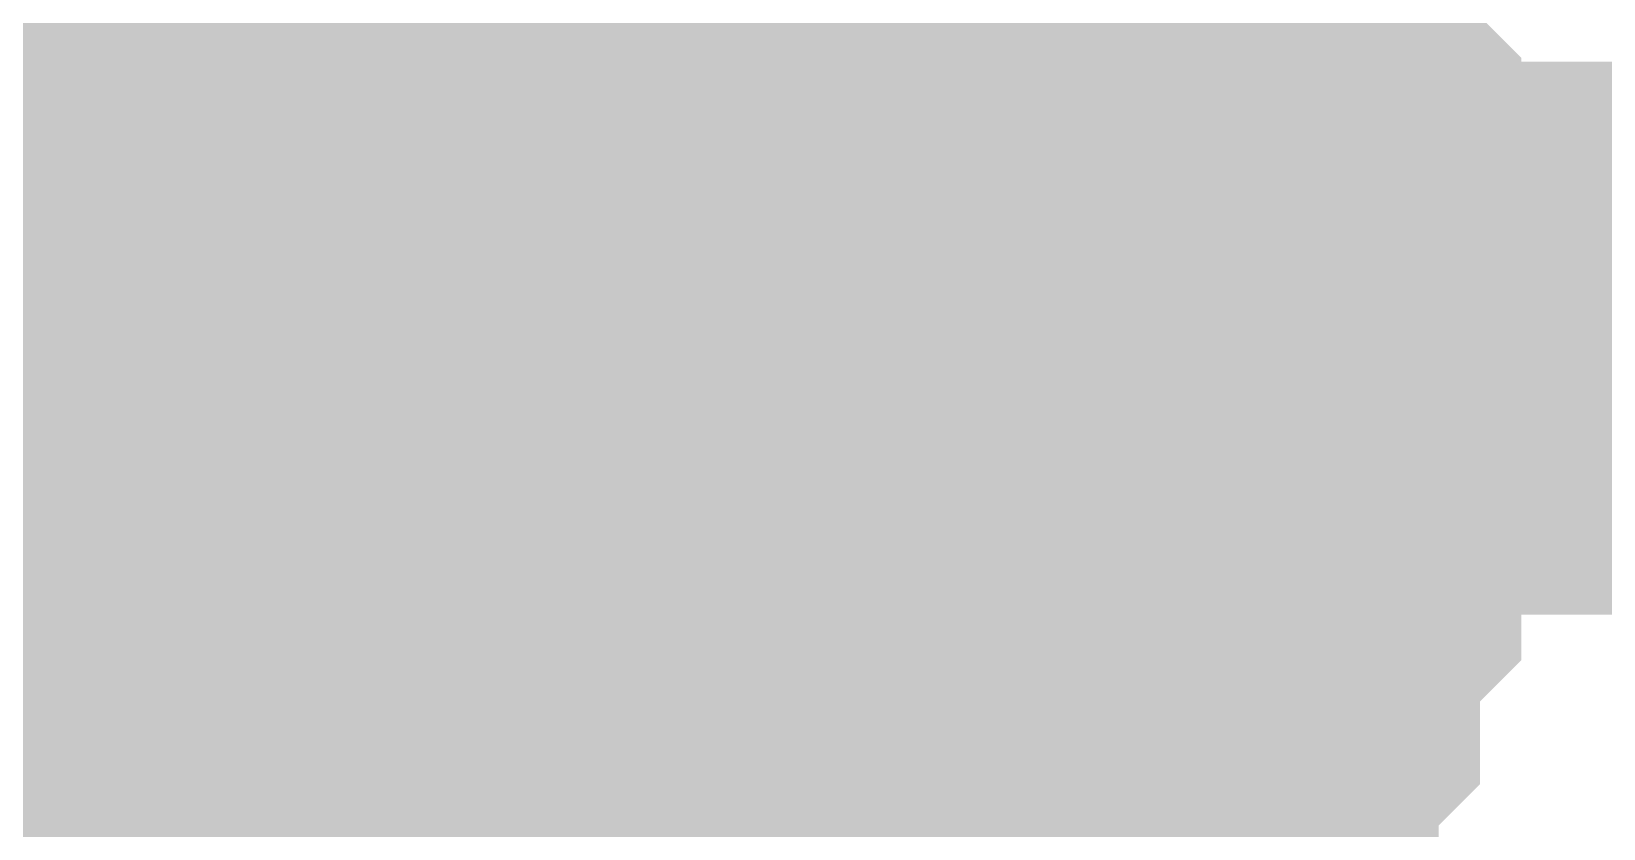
# Model space of a CAD drawing. Header units: inches. Extents: x 0 to 22.3, y 0 to 15.7.
# Drawn here: x 17.99429 to 18.02783, y 10.18924 to 10.20624 of the extents above; entities that cross this region are included whole.
import ezdxf

# ---------------------------------------------------------------- set-up
doc = ezdxf.new("R2010")
doc.units = ezdxf.units.IN
doc.header["$MEASUREMENT"] = 0
doc.layers.add('Sheet', color=255, linetype='Continuous')

msp = doc.modelspace()

# ---------------------------------------------------------------- linework, layer by layer
at = {"layer": 'Sheet'}
for points in [[(18.000725, 10.199696, 0.0118, 0.0118, 0), (18.000725, 10.299589, 0.0118, 0.0118, 0)], [(18.014871, 10.212956, 0.0118, 0.0118, 0), (18.015755, 10.212072, 0.0118, 0.0118, 0), (18.016639, 10.211188, 0.0118, 0.0118, 0), (18.016639, 10.210304, 0.0118, 0.0118, 0), (18.017523, 10.20942, 0.0118, 0.0118, 0), (18.017523, 10.208536, 0.0118, 0.0118, 0), (18.018407, 10.207652, 0.0118, 0.0118, 0), (18.018407, 10.206768, 0.0118, 0.0118, 0), (18.019291, 10.206768, 0.0118, 0.0118, 0), (18.019291, 10.205, 0.0118, 0.0118, 0), (18.019291, 10.204116, 0.0118, 0.0118, 0), (18.020175, 10.203232, 0.0118, 0.0118, 0), (18.020175, 10.202348, 0.0118, 0.0118, 0), (18.020175, 10.201464, 0.0118, 0.0118, 0), (18.020175, 10.20058, 0.0118, 0.0118, 0), (18.020175, 10.199696, 0.0118, 0.0118, 0)], [(18.014871, 10.212956, 0.0118, 0.0118, 0), (18.015755, 10.212072, 0.0118, 0.0118, 0), (18.016639, 10.211188, 0.0118, 0.0118, 0), (18.016639, 10.210304, 0.0118, 0.0118, 0), (18.017523, 10.20942, 0.0118, 0.0118, 0), (18.017523, 10.208536, 0.0118, 0.0118, 0), (18.018407, 10.207652, 0.0118, 0.0118, 0), (18.018407, 10.206768, 0.0118, 0.0118, 0), (18.019291, 10.206768, 0.0118, 0.0118, 0), (18.019291, 10.205, 0.0118, 0.0118, 0), (18.019291, 10.204116, 0.0118, 0.0118, 0), (18.020175, 10.203232, 0.0118, 0.0118, 0), (18.020175, 10.202348, 0.0118, 0.0118, 0), (18.020175, 10.201464, 0.0118, 0.0118, 0), (18.020175, 10.20058, 0.0118, 0.0118, 0), (18.020175, 10.199696, 0.0118, 0.0118, 0)], [(18.014871, 10.212956, 0.0118, 0.0118, 0), (18.015755, 10.212072, 0.0118, 0.0118, 0), (18.016639, 10.211188, 0.0118, 0.0118, 0), (18.016639, 10.210304, 0.0118, 0.0118, 0), (18.017523, 10.20942, 0.0118, 0.0118, 0), (18.017523, 10.208536, 0.0118, 0.0118, 0), (18.018407, 10.207652, 0.0118, 0.0118, 0), (18.018407, 10.206768, 0.0118, 0.0118, 0), (18.019291, 10.206768, 0.0118, 0.0118, 0), (18.019291, 10.205, 0.0118, 0.0118, 0), (18.019291, 10.204116, 0.0118, 0.0118, 0), (18.020175, 10.203232, 0.0118, 0.0118, 0), (18.020175, 10.202348, 0.0118, 0.0118, 0), (18.020175, 10.201464, 0.0118, 0.0118, 0), (18.020175, 10.20058, 0.0118, 0.0118, 0), (18.020175, 10.199696, 0.0118, 0.0118, 0)], [(18.014871, 10.212956, 0.0118, 0.0118, 0), (18.015755, 10.212072, 0.0118, 0.0118, 0), (18.016639, 10.211188, 0.0118, 0.0118, 0), (18.016639, 10.210304, 0.0118, 0.0118, 0), (18.017523, 10.20942, 0.0118, 0.0118, 0), (18.017523, 10.208536, 0.0118, 0.0118, 0), (18.018407, 10.207652, 0.0118, 0.0118, 0), (18.018407, 10.206768, 0.0118, 0.0118, 0), (18.019291, 10.206768, 0.0118, 0.0118, 0), (18.019291, 10.205, 0.0118, 0.0118, 0), (18.019291, 10.204116, 0.0118, 0.0118, 0), (18.020175, 10.203232, 0.0118, 0.0118, 0), (18.020175, 10.202348, 0.0118, 0.0118, 0), (18.020175, 10.201464, 0.0118, 0.0118, 0), (18.020175, 10.20058, 0.0118, 0.0118, 0), (18.020175, 10.199696, 0.0118, 0.0118, 0)], [(18.014871, 10.212956, 0.0118, 0.0118, 0), (18.015755, 10.212072, 0.0118, 0.0118, 0), (18.016639, 10.211188, 0.0118, 0.0118, 0), (18.016639, 10.210304, 0.0118, 0.0118, 0), (18.017523, 10.20942, 0.0118, 0.0118, 0), (18.017523, 10.208536, 0.0118, 0.0118, 0), (18.018407, 10.207652, 0.0118, 0.0118, 0), (18.018407, 10.206768, 0.0118, 0.0118, 0), (18.019291, 10.206768, 0.0118, 0.0118, 0), (18.019291, 10.205, 0.0118, 0.0118, 0), (18.019291, 10.204116, 0.0118, 0.0118, 0), (18.020175, 10.203232, 0.0118, 0.0118, 0), (18.020175, 10.202348, 0.0118, 0.0118, 0), (18.020175, 10.201464, 0.0118, 0.0118, 0), (18.020175, 10.20058, 0.0118, 0.0118, 0), (18.020175, 10.199696, 0.0118, 0.0118, 0)], [(18.014871, 10.212956, 0.0118, 0.0118, 0), (18.015755, 10.212072, 0.0118, 0.0118, 0), (18.016639, 10.211188, 0.0118, 0.0118, 0), (18.016639, 10.210304, 0.0118, 0.0118, 0), (18.017523, 10.20942, 0.0118, 0.0118, 0), (18.017523, 10.208536, 0.0118, 0.0118, 0), (18.018407, 10.207652, 0.0118, 0.0118, 0), (18.018407, 10.206768, 0.0118, 0.0118, 0), (18.019291, 10.206768, 0.0118, 0.0118, 0), (18.019291, 10.205, 0.0118, 0.0118, 0), (18.019291, 10.204116, 0.0118, 0.0118, 0), (18.020175, 10.203232, 0.0118, 0.0118, 0), (18.020175, 10.202348, 0.0118, 0.0118, 0), (18.020175, 10.201464, 0.0118, 0.0118, 0), (18.020175, 10.20058, 0.0118, 0.0118, 0), (18.020175, 10.199696, 0.0118, 0.0118, 0)], [(18.014871, 10.212956, 0.0118, 0.0118, 0), (18.015755, 10.212072, 0.0118, 0.0118, 0), (18.016639, 10.211188, 0.0118, 0.0118, 0), (18.016639, 10.210304, 0.0118, 0.0118, 0), (18.017523, 10.20942, 0.0118, 0.0118, 0), (18.017523, 10.208536, 0.0118, 0.0118, 0), (18.018407, 10.207652, 0.0118, 0.0118, 0), (18.018407, 10.206768, 0.0118, 0.0118, 0), (18.019291, 10.206768, 0.0118, 0.0118, 0), (18.019291, 10.205, 0.0118, 0.0118, 0), (18.019291, 10.204116, 0.0118, 0.0118, 0), (18.020175, 10.203232, 0.0118, 0.0118, 0), (18.020175, 10.202348, 0.0118, 0.0118, 0), (18.020175, 10.201464, 0.0118, 0.0118, 0), (18.020175, 10.20058, 0.0118, 0.0118, 0), (18.020175, 10.199696, 0.0118, 0.0118, 0)], [(18.017523, 10.208536, 0.0039, 0.0039, 0), (18.018407, 10.207652, 0.0039, 0.0039, 0), (18.018407, 10.206768, 0.0039, 0.0039, 0), (18.019291, 10.206768, 0.0039, 0.0039, 0), (18.019291, 10.205, 0.0039, 0.0039, 0), (18.019291, 10.204116, 0.0039, 0.0039, 0), (18.020175, 10.203232, 0.0039, 0.0039, 0), (18.020175, 10.202348, 0.0039, 0.0039, 0), (18.020175, 10.201464, 0.0039, 0.0039, 0), (18.020175, 10.20058, 0.0039, 0.0039, 0), (18.020175, 10.199696, 0.0039, 0.0039, 0)], [(18.017523, 10.208536, 0.0039, 0.0039, 0), (18.018407, 10.207652, 0.0039, 0.0039, 0), (18.018407, 10.206768, 0.0039, 0.0039, 0), (18.019291, 10.206768, 0.0039, 0.0039, 0), (18.019291, 10.205, 0.0039, 0.0039, 0), (18.019291, 10.204116, 0.0039, 0.0039, 0), (18.020175, 10.203232, 0.0039, 0.0039, 0), (18.020175, 10.202348, 0.0039, 0.0039, 0), (18.020175, 10.201464, 0.0039, 0.0039, 0), (18.020175, 10.20058, 0.0039, 0.0039, 0), (18.020175, 10.199696, 0.0039, 0.0039, 0)], [(18.017523, 10.208536, 0.0039, 0.0039, 0), (18.018407, 10.207652, 0.0039, 0.0039, 0), (18.018407, 10.206768, 0.0039, 0.0039, 0), (18.019291, 10.206768, 0.0039, 0.0039, 0), (18.019291, 10.205, 0.0039, 0.0039, 0), (18.019291, 10.204116, 0.0039, 0.0039, 0), (18.020175, 10.203232, 0.0039, 0.0039, 0), (18.020175, 10.202348, 0.0039, 0.0039, 0), (18.020175, 10.201464, 0.0039, 0.0039, 0), (18.020175, 10.20058, 0.0039, 0.0039, 0), (18.020175, 10.199696, 0.0039, 0.0039, 0)], [(18.017523, 10.208536, 0.0039, 0.0039, 0), (18.018407, 10.207652, 0.0039, 0.0039, 0), (18.018407, 10.206768, 0.0039, 0.0039, 0), (18.019291, 10.206768, 0.0039, 0.0039, 0), (18.019291, 10.205, 0.0039, 0.0039, 0), (18.019291, 10.204116, 0.0039, 0.0039, 0), (18.020175, 10.203232, 0.0039, 0.0039, 0), (18.020175, 10.202348, 0.0039, 0.0039, 0), (18.020175, 10.201464, 0.0039, 0.0039, 0), (18.020175, 10.20058, 0.0039, 0.0039, 0), (18.020175, 10.199696, 0.0039, 0.0039, 0)], [(18.017523, 10.208536, 0.0039, 0.0039, 0), (18.018407, 10.207652, 0.0039, 0.0039, 0), (18.018407, 10.206768, 0.0039, 0.0039, 0), (18.019291, 10.206768, 0.0039, 0.0039, 0), (18.019291, 10.205, 0.0039, 0.0039, 0), (18.019291, 10.204116, 0.0039, 0.0039, 0), (18.020175, 10.203232, 0.0039, 0.0039, 0), (18.020175, 10.202348, 0.0039, 0.0039, 0), (18.020175, 10.201464, 0.0039, 0.0039, 0), (18.020175, 10.20058, 0.0039, 0.0039, 0), (18.020175, 10.199696, 0.0039, 0.0039, 0)], [(18.017523, 10.208536, 0.0039, 0.0039, 0), (18.018407, 10.207652, 0.0039, 0.0039, 0), (18.018407, 10.206768, 0.0039, 0.0039, 0), (18.019291, 10.206768, 0.0039, 0.0039, 0), (18.019291, 10.205, 0.0039, 0.0039, 0), (18.019291, 10.204116, 0.0039, 0.0039, 0), (18.020175, 10.203232, 0.0039, 0.0039, 0), (18.020175, 10.202348, 0.0039, 0.0039, 0), (18.020175, 10.201464, 0.0039, 0.0039, 0), (18.020175, 10.20058, 0.0039, 0.0039, 0), (18.020175, 10.199696, 0.0039, 0.0039, 0)], [(18.017523, 10.208536, 0.0039, 0.0039, 0), (18.018407, 10.207652, 0.0039, 0.0039, 0), (18.018407, 10.206768, 0.0039, 0.0039, 0), (18.019291, 10.206768, 0.0039, 0.0039, 0), (18.019291, 10.205, 0.0039, 0.0039, 0), (18.019291, 10.204116, 0.0039, 0.0039, 0), (18.020175, 10.203232, 0.0039, 0.0039, 0), (18.020175, 10.202348, 0.0039, 0.0039, 0), (18.020175, 10.201464, 0.0039, 0.0039, 0), (18.020175, 10.20058, 0.0039, 0.0039, 0), (18.020175, 10.199696, 0.0039, 0.0039, 0)], [(18.000725, 10.121019, 0.0118, 0.0118, 0), (18.000725, 10.199696, 0.0118, 0.0118, 0)], [(18.800817, 10.199696, 0.0118, 0.0118, 0), (18.000725, 10.199696, 0.0118, 0.0118, 0)], [(18.020175, 10.199696, 0.0118, 0.0118, 0), (18.020175, 10.198812, 0.0118, 0.0118, 0), (18.020175, 10.197928, 0.0118, 0.0118, 0), (18.020175, 10.19616, 0.0118, 0.0118, 0), (18.020175, 10.195276, 0.0118, 0.0118, 0), (18.019291, 10.194392, 0.0118, 0.0118, 0), (18.019291, 10.193508, 0.0118, 0.0118, 0), (18.019291, 10.192624, 0.0118, 0.0118, 0), (18.018407, 10.19174, 0.0118, 0.0118, 0), (18.018407, 10.190856, 0.0118, 0.0118, 0), (18.017523, 10.189972, 0.0118, 0.0118, 0), (18.017523, 10.189088, 0.0118, 0.0118, 0), (18.016639, 10.188204, 0.0118, 0.0118, 0), (18.016639, 10.18732, 0.0118, 0.0118, 0), (18.015755, 10.186436, 0.0118, 0.0118, 0), (18.014871, 10.185552, 0.0118, 0.0118, 0), (18.013987, 10.185552, 0.0118, 0.0118, 0), (18.013987, 10.184668, 0.0118, 0.0118, 0), (18.013103, 10.183784, 0.0118, 0.0118, 0), (18.012219, 10.1829, 0.0118, 0.0118, 0)], [(18.020175, 10.199696, 0.0118, 0.0118, 0), (18.020175, 10.198812, 0.0118, 0.0118, 0), (18.020175, 10.197928, 0.0118, 0.0118, 0), (18.020175, 10.19616, 0.0118, 0.0118, 0), (18.020175, 10.195276, 0.0118, 0.0118, 0), (18.019291, 10.194392, 0.0118, 0.0118, 0), (18.019291, 10.193508, 0.0118, 0.0118, 0), (18.019291, 10.192624, 0.0118, 0.0118, 0), (18.018407, 10.19174, 0.0118, 0.0118, 0), (18.018407, 10.190856, 0.0118, 0.0118, 0), (18.017523, 10.189972, 0.0118, 0.0118, 0), (18.017523, 10.189088, 0.0118, 0.0118, 0), (18.016639, 10.188204, 0.0118, 0.0118, 0), (18.016639, 10.18732, 0.0118, 0.0118, 0), (18.015755, 10.186436, 0.0118, 0.0118, 0), (18.014871, 10.185552, 0.0118, 0.0118, 0), (18.013987, 10.185552, 0.0118, 0.0118, 0), (18.013987, 10.184668, 0.0118, 0.0118, 0), (18.013103, 10.183784, 0.0118, 0.0118, 0), (18.012219, 10.1829, 0.0118, 0.0118, 0)], [(18.020175, 10.199696, 0.0118, 0.0118, 0), (18.020175, 10.198812, 0.0118, 0.0118, 0), (18.020175, 10.197928, 0.0118, 0.0118, 0), (18.020175, 10.19616, 0.0118, 0.0118, 0), (18.020175, 10.195276, 0.0118, 0.0118, 0), (18.019291, 10.194392, 0.0118, 0.0118, 0), (18.019291, 10.193508, 0.0118, 0.0118, 0), (18.019291, 10.192624, 0.0118, 0.0118, 0), (18.018407, 10.19174, 0.0118, 0.0118, 0), (18.018407, 10.190856, 0.0118, 0.0118, 0), (18.017523, 10.189972, 0.0118, 0.0118, 0), (18.017523, 10.189088, 0.0118, 0.0118, 0), (18.016639, 10.188204, 0.0118, 0.0118, 0), (18.016639, 10.18732, 0.0118, 0.0118, 0), (18.015755, 10.186436, 0.0118, 0.0118, 0), (18.014871, 10.185552, 0.0118, 0.0118, 0), (18.013987, 10.185552, 0.0118, 0.0118, 0), (18.013987, 10.184668, 0.0118, 0.0118, 0), (18.013103, 10.183784, 0.0118, 0.0118, 0), (18.012219, 10.1829, 0.0118, 0.0118, 0)], [(18.020175, 10.199696, 0.0118, 0.0118, 0), (18.020175, 10.198812, 0.0118, 0.0118, 0), (18.020175, 10.197928, 0.0118, 0.0118, 0), (18.020175, 10.19616, 0.0118, 0.0118, 0), (18.020175, 10.195276, 0.0118, 0.0118, 0), (18.019291, 10.194392, 0.0118, 0.0118, 0), (18.019291, 10.193508, 0.0118, 0.0118, 0), (18.019291, 10.192624, 0.0118, 0.0118, 0), (18.018407, 10.19174, 0.0118, 0.0118, 0), (18.018407, 10.190856, 0.0118, 0.0118, 0), (18.017523, 10.189972, 0.0118, 0.0118, 0), (18.017523, 10.189088, 0.0118, 0.0118, 0), (18.016639, 10.188204, 0.0118, 0.0118, 0), (18.016639, 10.18732, 0.0118, 0.0118, 0), (18.015755, 10.186436, 0.0118, 0.0118, 0), (18.014871, 10.185552, 0.0118, 0.0118, 0), (18.013987, 10.185552, 0.0118, 0.0118, 0), (18.013987, 10.184668, 0.0118, 0.0118, 0), (18.013103, 10.183784, 0.0118, 0.0118, 0), (18.012219, 10.1829, 0.0118, 0.0118, 0)], [(18.020175, 10.199696, 0.0118, 0.0118, 0), (18.020175, 10.198812, 0.0118, 0.0118, 0), (18.020175, 10.197928, 0.0118, 0.0118, 0), (18.020175, 10.19616, 0.0118, 0.0118, 0), (18.020175, 10.195276, 0.0118, 0.0118, 0), (18.019291, 10.194392, 0.0118, 0.0118, 0), (18.019291, 10.193508, 0.0118, 0.0118, 0), (18.019291, 10.192624, 0.0118, 0.0118, 0), (18.018407, 10.19174, 0.0118, 0.0118, 0), (18.018407, 10.190856, 0.0118, 0.0118, 0), (18.017523, 10.189972, 0.0118, 0.0118, 0), (18.017523, 10.189088, 0.0118, 0.0118, 0), (18.016639, 10.188204, 0.0118, 0.0118, 0), (18.016639, 10.18732, 0.0118, 0.0118, 0), (18.015755, 10.186436, 0.0118, 0.0118, 0), (18.014871, 10.185552, 0.0118, 0.0118, 0), (18.013987, 10.185552, 0.0118, 0.0118, 0), (18.013987, 10.184668, 0.0118, 0.0118, 0), (18.013103, 10.183784, 0.0118, 0.0118, 0), (18.012219, 10.1829, 0.0118, 0.0118, 0)], [(18.020175, 10.199696, 0.0118, 0.0118, 0), (18.020175, 10.198812, 0.0118, 0.0118, 0), (18.020175, 10.197928, 0.0118, 0.0118, 0), (18.020175, 10.19616, 0.0118, 0.0118, 0), (18.020175, 10.195276, 0.0118, 0.0118, 0), (18.019291, 10.194392, 0.0118, 0.0118, 0), (18.019291, 10.193508, 0.0118, 0.0118, 0), (18.019291, 10.192624, 0.0118, 0.0118, 0), (18.018407, 10.19174, 0.0118, 0.0118, 0), (18.018407, 10.190856, 0.0118, 0.0118, 0), (18.017523, 10.189972, 0.0118, 0.0118, 0), (18.017523, 10.189088, 0.0118, 0.0118, 0), (18.016639, 10.188204, 0.0118, 0.0118, 0), (18.016639, 10.18732, 0.0118, 0.0118, 0), (18.015755, 10.186436, 0.0118, 0.0118, 0), (18.014871, 10.185552, 0.0118, 0.0118, 0), (18.013987, 10.185552, 0.0118, 0.0118, 0), (18.013987, 10.184668, 0.0118, 0.0118, 0), (18.013103, 10.183784, 0.0118, 0.0118, 0), (18.012219, 10.1829, 0.0118, 0.0118, 0)], [(18.020175, 10.199696, 0.0118, 0.0118, 0), (18.020175, 10.198812, 0.0118, 0.0118, 0), (18.020175, 10.197928, 0.0118, 0.0118, 0), (18.020175, 10.19616, 0.0118, 0.0118, 0), (18.020175, 10.195276, 0.0118, 0.0118, 0), (18.019291, 10.194392, 0.0118, 0.0118, 0), (18.019291, 10.193508, 0.0118, 0.0118, 0), (18.019291, 10.192624, 0.0118, 0.0118, 0), (18.018407, 10.19174, 0.0118, 0.0118, 0), (18.018407, 10.190856, 0.0118, 0.0118, 0), (18.017523, 10.189972, 0.0118, 0.0118, 0), (18.017523, 10.189088, 0.0118, 0.0118, 0), (18.016639, 10.188204, 0.0118, 0.0118, 0), (18.016639, 10.18732, 0.0118, 0.0118, 0), (18.015755, 10.186436, 0.0118, 0.0118, 0), (18.014871, 10.185552, 0.0118, 0.0118, 0), (18.013987, 10.185552, 0.0118, 0.0118, 0), (18.013987, 10.184668, 0.0118, 0.0118, 0), (18.013103, 10.183784, 0.0118, 0.0118, 0), (18.012219, 10.1829, 0.0118, 0.0118, 0)], [(18.020175, 10.199696, 0.0118, 0.0118, 0), (18.020175, 10.199696, 0.0118, 0.0118, 0), (18.020175, 10.199696, 0.0118, 0.0118, 0), (18.020175, 10.199696, 0.0118, 0.0118, 0), (18.020175, 10.199696, 0.0118, 0.0118, 0), (18.020175, 10.199696, 0.0118, 0.0118, 0), (18.020175, 10.199696, 0.0118, 0.0118, 0), (18.020175, 10.199696, 0.0118, 0.0118, 0), (18.020175, 10.199696, 0.0118, 0.0118, 0), (18.020175, 10.199696, 0.0118, 0.0118, 0), (18.020175, 10.199696, 0.0118, 0.0118, 0), (18.020175, 10.199696, 0.0118, 0.0118, 0), (18.020175, 10.199696, 0.0118, 0.0118, 0), (18.020175, 10.199696, 0.0118, 0.0118, 0), (18.020175, 10.199696, 0.0118, 0.0118, 0), (18.020175, 10.199696, 0.0118, 0.0118, 0), (18.020175, 10.199696, 0.0118, 0.0118, 0), (18.020175, 10.199696, 0.0118, 0.0118, 0), (18.020175, 10.199696, 0.0118, 0.0118, 0), (18.020175, 10.199696, 0.0118, 0.0118, 0), (18.020175, 10.199696, 0.0118, 0.0118, 0), (18.020175, 10.199696, 0.0118, 0.0118, 0), (18.020175, 10.199696, 0.0118, 0.0118, 0), (18.020175, 10.199696, 0.0118, 0.0118, 0), (18.020175, 10.199696, 0.0118, 0.0118, 0), (18.020175, 10.199696, 0.0118, 0.0118, 0), (18.020175, 10.199696, 0.0118, 0.0118, 0), (18.020175, 10.199696, 0.0118, 0.0118, 0), (18.020175, 10.199696, 0.0118, 0.0118, 0), (18.020175, 10.199696, 0.0118, 0.0118, 0), (18.020175, 10.199696, 0.0118, 0.0118, 0), (18.020175, 10.199696, 0.0118, 0.0118, 0), (18.020175, 10.199696, 0.0118, 0.0118, 0)], [(18.020175, 10.199696, 0.0118, 0.0118, 0), (18.020175, 10.199696, 0.0118, 0.0118, 0)], [(18.020175, 10.199696, 0.0118, 0.0118, 0), (18.020175, 10.199696, 0.0118, 0.0118, 0), (18.020175, 10.199696, 0.0118, 0.0118, 0), (18.020175, 10.199696, 0.0118, 0.0118, 0), (18.020175, 10.199696, 0.0118, 0.0118, 0), (18.020175, 10.199696, 0.0118, 0.0118, 0), (18.020175, 10.199696, 0.0118, 0.0118, 0), (18.020175, 10.199696, 0.0118, 0.0118, 0), (18.020175, 10.199696, 0.0118, 0.0118, 0), (18.020175, 10.199696, 0.0118, 0.0118, 0), (18.020175, 10.199696, 0.0118, 0.0118, 0), (18.020175, 10.199696, 0.0118, 0.0118, 0), (18.020175, 10.199696, 0.0118, 0.0118, 0), (18.020175, 10.199696, 0.0118, 0.0118, 0), (18.020175, 10.199696, 0.0118, 0.0118, 0), (18.020175, 10.199696, 0.0118, 0.0118, 0), (18.020175, 10.199696, 0.0118, 0.0118, 0), (18.020175, 10.199696, 0.0118, 0.0118, 0), (18.020175, 10.199696, 0.0118, 0.0118, 0), (18.020175, 10.199696, 0.0118, 0.0118, 0), (18.020175, 10.199696, 0.0118, 0.0118, 0), (18.020175, 10.199696, 0.0118, 0.0118, 0), (18.020175, 10.199696, 0.0118, 0.0118, 0), (18.020175, 10.199696, 0.0118, 0.0118, 0), (18.020175, 10.199696, 0.0118, 0.0118, 0), (18.020175, 10.199696, 0.0118, 0.0118, 0), (18.020175, 10.199696, 0.0118, 0.0118, 0), (18.020175, 10.199696, 0.0118, 0.0118, 0), (18.020175, 10.199696, 0.0118, 0.0118, 0), (18.020175, 10.199696, 0.0118, 0.0118, 0), (18.020175, 10.199696, 0.0118, 0.0118, 0), (18.020175, 10.199696, 0.0118, 0.0118, 0), (18.020175, 10.199696, 0.0118, 0.0118, 0)], [(18.020175, 10.199696, 0.0118, 0.0118, 0), (18.020175, 10.199696, 0.0118, 0.0118, 0)], [(18.020175, 10.199696, 0.0118, 0.0118, 0), (18.020175, 10.199696, 0.0118, 0.0118, 0), (18.020175, 10.199696, 0.0118, 0.0118, 0), (18.020175, 10.199696, 0.0118, 0.0118, 0), (18.020175, 10.199696, 0.0118, 0.0118, 0), (18.020175, 10.199696, 0.0118, 0.0118, 0), (18.020175, 10.199696, 0.0118, 0.0118, 0), (18.020175, 10.199696, 0.0118, 0.0118, 0), (18.020175, 10.199696, 0.0118, 0.0118, 0), (18.020175, 10.199696, 0.0118, 0.0118, 0), (18.020175, 10.199696, 0.0118, 0.0118, 0), (18.020175, 10.199696, 0.0118, 0.0118, 0), (18.020175, 10.199696, 0.0118, 0.0118, 0), (18.020175, 10.199696, 0.0118, 0.0118, 0), (18.020175, 10.199696, 0.0118, 0.0118, 0), (18.020175, 10.199696, 0.0118, 0.0118, 0), (18.020175, 10.199696, 0.0118, 0.0118, 0), (18.020175, 10.199696, 0.0118, 0.0118, 0), (18.020175, 10.199696, 0.0118, 0.0118, 0), (18.020175, 10.199696, 0.0118, 0.0118, 0), (18.020175, 10.199696, 0.0118, 0.0118, 0), (18.020175, 10.199696, 0.0118, 0.0118, 0), (18.020175, 10.199696, 0.0118, 0.0118, 0), (18.020175, 10.199696, 0.0118, 0.0118, 0), (18.020175, 10.199696, 0.0118, 0.0118, 0), (18.020175, 10.199696, 0.0118, 0.0118, 0), (18.020175, 10.199696, 0.0118, 0.0118, 0), (18.020175, 10.199696, 0.0118, 0.0118, 0), (18.020175, 10.199696, 0.0118, 0.0118, 0), (18.020175, 10.199696, 0.0118, 0.0118, 0), (18.020175, 10.199696, 0.0118, 0.0118, 0), (18.020175, 10.199696, 0.0118, 0.0118, 0), (18.020175, 10.199696, 0.0118, 0.0118, 0)], [(18.020175, 10.199696, 0.0118, 0.0118, 0), (18.020175, 10.199696, 0.0118, 0.0118, 0)], [(18.020175, 10.199696, 0.0118, 0.0118, 0), (18.020175, 10.199696, 0.0118, 0.0118, 0), (18.020175, 10.199696, 0.0118, 0.0118, 0), (18.020175, 10.199696, 0.0118, 0.0118, 0), (18.020175, 10.199696, 0.0118, 0.0118, 0), (18.020175, 10.199696, 0.0118, 0.0118, 0), (18.020175, 10.199696, 0.0118, 0.0118, 0), (18.020175, 10.199696, 0.0118, 0.0118, 0), (18.020175, 10.199696, 0.0118, 0.0118, 0), (18.020175, 10.199696, 0.0118, 0.0118, 0), (18.020175, 10.199696, 0.0118, 0.0118, 0), (18.020175, 10.199696, 0.0118, 0.0118, 0), (18.020175, 10.199696, 0.0118, 0.0118, 0), (18.020175, 10.199696, 0.0118, 0.0118, 0), (18.020175, 10.199696, 0.0118, 0.0118, 0), (18.020175, 10.199696, 0.0118, 0.0118, 0), (18.020175, 10.199696, 0.0118, 0.0118, 0), (18.020175, 10.199696, 0.0118, 0.0118, 0), (18.020175, 10.199696, 0.0118, 0.0118, 0), (18.020175, 10.199696, 0.0118, 0.0118, 0), (18.020175, 10.199696, 0.0118, 0.0118, 0), (18.020175, 10.199696, 0.0118, 0.0118, 0), (18.020175, 10.199696, 0.0118, 0.0118, 0), (18.020175, 10.199696, 0.0118, 0.0118, 0), (18.020175, 10.199696, 0.0118, 0.0118, 0), (18.020175, 10.199696, 0.0118, 0.0118, 0), (18.020175, 10.199696, 0.0118, 0.0118, 0), (18.020175, 10.199696, 0.0118, 0.0118, 0), (18.020175, 10.199696, 0.0118, 0.0118, 0), (18.020175, 10.199696, 0.0118, 0.0118, 0), (18.020175, 10.199696, 0.0118, 0.0118, 0), (18.020175, 10.199696, 0.0118, 0.0118, 0), (18.020175, 10.199696, 0.0118, 0.0118, 0)], [(18.020175, 10.199696, 0.0118, 0.0118, 0), (18.020175, 10.199696, 0.0118, 0.0118, 0)], [(18.020175, 10.199696, 0.0118, 0.0118, 0), (18.020175, 10.199696, 0.0118, 0.0118, 0), (18.020175, 10.199696, 0.0118, 0.0118, 0), (18.020175, 10.199696, 0.0118, 0.0118, 0), (18.020175, 10.199696, 0.0118, 0.0118, 0), (18.020175, 10.199696, 0.0118, 0.0118, 0), (18.020175, 10.199696, 0.0118, 0.0118, 0), (18.020175, 10.199696, 0.0118, 0.0118, 0), (18.020175, 10.199696, 0.0118, 0.0118, 0), (18.020175, 10.199696, 0.0118, 0.0118, 0), (18.020175, 10.199696, 0.0118, 0.0118, 0), (18.020175, 10.199696, 0.0118, 0.0118, 0), (18.020175, 10.199696, 0.0118, 0.0118, 0), (18.020175, 10.199696, 0.0118, 0.0118, 0), (18.020175, 10.199696, 0.0118, 0.0118, 0), (18.020175, 10.199696, 0.0118, 0.0118, 0), (18.020175, 10.199696, 0.0118, 0.0118, 0), (18.020175, 10.199696, 0.0118, 0.0118, 0), (18.020175, 10.199696, 0.0118, 0.0118, 0), (18.020175, 10.199696, 0.0118, 0.0118, 0), (18.020175, 10.199696, 0.0118, 0.0118, 0), (18.020175, 10.199696, 0.0118, 0.0118, 0), (18.020175, 10.199696, 0.0118, 0.0118, 0), (18.020175, 10.199696, 0.0118, 0.0118, 0), (18.020175, 10.199696, 0.0118, 0.0118, 0), (18.020175, 10.199696, 0.0118, 0.0118, 0), (18.020175, 10.199696, 0.0118, 0.0118, 0), (18.020175, 10.199696, 0.0118, 0.0118, 0), (18.020175, 10.199696, 0.0118, 0.0118, 0), (18.020175, 10.199696, 0.0118, 0.0118, 0), (18.020175, 10.199696, 0.0118, 0.0118, 0), (18.020175, 10.199696, 0.0118, 0.0118, 0), (18.020175, 10.199696, 0.0118, 0.0118, 0)], [(18.020175, 10.199696, 0.0118, 0.0118, 0), (18.020175, 10.199696, 0.0118, 0.0118, 0)], [(18.020175, 10.199696, 0.0118, 0.0118, 0), (18.020175, 10.199696, 0.0118, 0.0118, 0), (18.020175, 10.199696, 0.0118, 0.0118, 0), (18.020175, 10.199696, 0.0118, 0.0118, 0), (18.020175, 10.199696, 0.0118, 0.0118, 0), (18.020175, 10.199696, 0.0118, 0.0118, 0), (18.020175, 10.199696, 0.0118, 0.0118, 0), (18.020175, 10.199696, 0.0118, 0.0118, 0), (18.020175, 10.199696, 0.0118, 0.0118, 0), (18.020175, 10.199696, 0.0118, 0.0118, 0), (18.020175, 10.199696, 0.0118, 0.0118, 0), (18.020175, 10.199696, 0.0118, 0.0118, 0), (18.020175, 10.199696, 0.0118, 0.0118, 0), (18.020175, 10.199696, 0.0118, 0.0118, 0), (18.020175, 10.199696, 0.0118, 0.0118, 0), (18.020175, 10.199696, 0.0118, 0.0118, 0), (18.020175, 10.199696, 0.0118, 0.0118, 0), (18.020175, 10.199696, 0.0118, 0.0118, 0), (18.020175, 10.199696, 0.0118, 0.0118, 0), (18.020175, 10.199696, 0.0118, 0.0118, 0), (18.020175, 10.199696, 0.0118, 0.0118, 0), (18.020175, 10.199696, 0.0118, 0.0118, 0), (18.020175, 10.199696, 0.0118, 0.0118, 0), (18.020175, 10.199696, 0.0118, 0.0118, 0), (18.020175, 10.199696, 0.0118, 0.0118, 0), (18.020175, 10.199696, 0.0118, 0.0118, 0), (18.020175, 10.199696, 0.0118, 0.0118, 0), (18.020175, 10.199696, 0.0118, 0.0118, 0), (18.020175, 10.199696, 0.0118, 0.0118, 0), (18.020175, 10.199696, 0.0118, 0.0118, 0), (18.020175, 10.199696, 0.0118, 0.0118, 0), (18.020175, 10.199696, 0.0118, 0.0118, 0), (18.020175, 10.199696, 0.0118, 0.0118, 0)], [(18.020175, 10.199696, 0.0118, 0.0118, 0), (18.020175, 10.199696, 0.0118, 0.0118, 0)], [(18.020175, 10.199696, 0.0118, 0.0118, 0), (18.020175, 10.199696, 0.0118, 0.0118, 0), (18.020175, 10.199696, 0.0118, 0.0118, 0), (18.020175, 10.199696, 0.0118, 0.0118, 0), (18.020175, 10.199696, 0.0118, 0.0118, 0), (18.020175, 10.199696, 0.0118, 0.0118, 0), (18.020175, 10.199696, 0.0118, 0.0118, 0), (18.020175, 10.199696, 0.0118, 0.0118, 0), (18.020175, 10.199696, 0.0118, 0.0118, 0), (18.020175, 10.199696, 0.0118, 0.0118, 0), (18.020175, 10.199696, 0.0118, 0.0118, 0), (18.020175, 10.199696, 0.0118, 0.0118, 0), (18.020175, 10.199696, 0.0118, 0.0118, 0), (18.020175, 10.199696, 0.0118, 0.0118, 0), (18.020175, 10.199696, 0.0118, 0.0118, 0), (18.020175, 10.199696, 0.0118, 0.0118, 0), (18.020175, 10.199696, 0.0118, 0.0118, 0), (18.020175, 10.199696, 0.0118, 0.0118, 0), (18.020175, 10.199696, 0.0118, 0.0118, 0), (18.020175, 10.199696, 0.0118, 0.0118, 0), (18.020175, 10.199696, 0.0118, 0.0118, 0), (18.020175, 10.199696, 0.0118, 0.0118, 0), (18.020175, 10.199696, 0.0118, 0.0118, 0), (18.020175, 10.199696, 0.0118, 0.0118, 0), (18.020175, 10.199696, 0.0118, 0.0118, 0), (18.020175, 10.199696, 0.0118, 0.0118, 0), (18.020175, 10.199696, 0.0118, 0.0118, 0), (18.020175, 10.199696, 0.0118, 0.0118, 0), (18.020175, 10.199696, 0.0118, 0.0118, 0), (18.020175, 10.199696, 0.0118, 0.0118, 0), (18.020175, 10.199696, 0.0118, 0.0118, 0), (18.020175, 10.199696, 0.0118, 0.0118, 0), (18.020175, 10.199696, 0.0118, 0.0118, 0)], [(18.020175, 10.199696, 0.0118, 0.0118, 0), (18.020175, 10.199696, 0.0118, 0.0118, 0)], [(18.020175, 10.199696, 0.0039, 0.0039, 0), (18.020175, 10.198812, 0.0039, 0.0039, 0), (18.020175, 10.197928, 0.0039, 0.0039, 0), (18.020175, 10.19616, 0.0039, 0.0039, 0), (18.020175, 10.195276, 0.0039, 0.0039, 0), (18.019291, 10.194392, 0.0039, 0.0039, 0), (18.019291, 10.193508, 0.0039, 0.0039, 0), (18.019291, 10.192624, 0.0039, 0.0039, 0), (18.018407, 10.19174, 0.0039, 0.0039, 0), (18.018407, 10.190856, 0.0039, 0.0039, 0), (18.017523, 10.189972, 0.0039, 0.0039, 0), (18.017523, 10.189088, 0.0039, 0.0039, 0), (18.016639, 10.188204, 0.0039, 0.0039, 0), (18.016639, 10.18732, 0.0039, 0.0039, 0), (18.015755, 10.186436, 0.0039, 0.0039, 0)], [(18.020175, 10.199696, 0.0039, 0.0039, 0), (18.020175, 10.198812, 0.0039, 0.0039, 0), (18.020175, 10.197928, 0.0039, 0.0039, 0), (18.020175, 10.19616, 0.0039, 0.0039, 0), (18.020175, 10.195276, 0.0039, 0.0039, 0), (18.019291, 10.194392, 0.0039, 0.0039, 0), (18.019291, 10.193508, 0.0039, 0.0039, 0), (18.019291, 10.192624, 0.0039, 0.0039, 0), (18.018407, 10.19174, 0.0039, 0.0039, 0), (18.018407, 10.190856, 0.0039, 0.0039, 0), (18.017523, 10.189972, 0.0039, 0.0039, 0), (18.017523, 10.189088, 0.0039, 0.0039, 0), (18.016639, 10.188204, 0.0039, 0.0039, 0), (18.016639, 10.18732, 0.0039, 0.0039, 0), (18.015755, 10.186436, 0.0039, 0.0039, 0)], [(18.020175, 10.199696, 0.0039, 0.0039, 0), (18.020175, 10.198812, 0.0039, 0.0039, 0), (18.020175, 10.197928, 0.0039, 0.0039, 0), (18.020175, 10.19616, 0.0039, 0.0039, 0), (18.020175, 10.195276, 0.0039, 0.0039, 0), (18.019291, 10.194392, 0.0039, 0.0039, 0), (18.019291, 10.193508, 0.0039, 0.0039, 0), (18.019291, 10.192624, 0.0039, 0.0039, 0), (18.018407, 10.19174, 0.0039, 0.0039, 0), (18.018407, 10.190856, 0.0039, 0.0039, 0), (18.017523, 10.189972, 0.0039, 0.0039, 0), (18.017523, 10.189088, 0.0039, 0.0039, 0), (18.016639, 10.188204, 0.0039, 0.0039, 0), (18.016639, 10.18732, 0.0039, 0.0039, 0), (18.015755, 10.186436, 0.0039, 0.0039, 0)], [(18.020175, 10.199696, 0.0039, 0.0039, 0), (18.020175, 10.198812, 0.0039, 0.0039, 0), (18.020175, 10.197928, 0.0039, 0.0039, 0), (18.020175, 10.19616, 0.0039, 0.0039, 0), (18.020175, 10.195276, 0.0039, 0.0039, 0), (18.019291, 10.194392, 0.0039, 0.0039, 0), (18.019291, 10.193508, 0.0039, 0.0039, 0), (18.019291, 10.192624, 0.0039, 0.0039, 0), (18.018407, 10.19174, 0.0039, 0.0039, 0), (18.018407, 10.190856, 0.0039, 0.0039, 0), (18.017523, 10.189972, 0.0039, 0.0039, 0), (18.017523, 10.189088, 0.0039, 0.0039, 0), (18.016639, 10.188204, 0.0039, 0.0039, 0), (18.016639, 10.18732, 0.0039, 0.0039, 0), (18.015755, 10.186436, 0.0039, 0.0039, 0)], [(18.020175, 10.199696, 0.0039, 0.0039, 0), (18.020175, 10.198812, 0.0039, 0.0039, 0), (18.020175, 10.197928, 0.0039, 0.0039, 0), (18.020175, 10.19616, 0.0039, 0.0039, 0), (18.020175, 10.195276, 0.0039, 0.0039, 0), (18.019291, 10.194392, 0.0039, 0.0039, 0), (18.019291, 10.193508, 0.0039, 0.0039, 0), (18.019291, 10.192624, 0.0039, 0.0039, 0), (18.018407, 10.19174, 0.0039, 0.0039, 0), (18.018407, 10.190856, 0.0039, 0.0039, 0), (18.017523, 10.189972, 0.0039, 0.0039, 0), (18.017523, 10.189088, 0.0039, 0.0039, 0), (18.016639, 10.188204, 0.0039, 0.0039, 0), (18.016639, 10.18732, 0.0039, 0.0039, 0), (18.015755, 10.186436, 0.0039, 0.0039, 0)], [(18.020175, 10.199696, 0.0039, 0.0039, 0), (18.020175, 10.198812, 0.0039, 0.0039, 0), (18.020175, 10.197928, 0.0039, 0.0039, 0), (18.020175, 10.19616, 0.0039, 0.0039, 0), (18.020175, 10.195276, 0.0039, 0.0039, 0), (18.019291, 10.194392, 0.0039, 0.0039, 0), (18.019291, 10.193508, 0.0039, 0.0039, 0), (18.019291, 10.192624, 0.0039, 0.0039, 0), (18.018407, 10.19174, 0.0039, 0.0039, 0), (18.018407, 10.190856, 0.0039, 0.0039, 0), (18.017523, 10.189972, 0.0039, 0.0039, 0), (18.017523, 10.189088, 0.0039, 0.0039, 0), (18.016639, 10.188204, 0.0039, 0.0039, 0), (18.016639, 10.18732, 0.0039, 0.0039, 0), (18.015755, 10.186436, 0.0039, 0.0039, 0)], [(18.020175, 10.199696, 0.0039, 0.0039, 0), (18.020175, 10.198812, 0.0039, 0.0039, 0), (18.020175, 10.197928, 0.0039, 0.0039, 0), (18.020175, 10.19616, 0.0039, 0.0039, 0), (18.020175, 10.195276, 0.0039, 0.0039, 0), (18.019291, 10.194392, 0.0039, 0.0039, 0), (18.019291, 10.193508, 0.0039, 0.0039, 0), (18.019291, 10.192624, 0.0039, 0.0039, 0), (18.018407, 10.19174, 0.0039, 0.0039, 0), (18.018407, 10.190856, 0.0039, 0.0039, 0), (18.017523, 10.189972, 0.0039, 0.0039, 0), (18.017523, 10.189088, 0.0039, 0.0039, 0), (18.016639, 10.188204, 0.0039, 0.0039, 0), (18.016639, 10.18732, 0.0039, 0.0039, 0), (18.015755, 10.186436, 0.0039, 0.0039, 0)], [(18.020175, 10.199696, 0.0039, 0.0039, 0), (18.020175, 10.199696, 0.0039, 0.0039, 0), (18.020175, 10.199696, 0.0039, 0.0039, 0), (18.020175, 10.199696, 0.0039, 0.0039, 0), (18.020175, 10.199696, 0.0039, 0.0039, 0), (18.020175, 10.199696, 0.0039, 0.0039, 0), (18.020175, 10.199696, 0.0039, 0.0039, 0), (18.020175, 10.199696, 0.0039, 0.0039, 0), (18.020175, 10.199696, 0.0039, 0.0039, 0), (18.020175, 10.199696, 0.0039, 0.0039, 0), (18.020175, 10.199696, 0.0039, 0.0039, 0), (18.020175, 10.199696, 0.0039, 0.0039, 0), (18.020175, 10.199696, 0.0039, 0.0039, 0), (18.020175, 10.199696, 0.0039, 0.0039, 0), (18.020175, 10.199696, 0.0039, 0.0039, 0), (18.020175, 10.199696, 0.0039, 0.0039, 0), (18.020175, 10.199696, 0.0039, 0.0039, 0), (18.020175, 10.199696, 0.0039, 0.0039, 0), (18.020175, 10.199696, 0.0039, 0.0039, 0), (18.020175, 10.199696, 0.0039, 0.0039, 0), (18.020175, 10.199696, 0.0039, 0.0039, 0), (18.020175, 10.199696, 0.0039, 0.0039, 0), (18.020175, 10.199696, 0.0039, 0.0039, 0), (18.020175, 10.199696, 0.0039, 0.0039, 0), (18.020175, 10.199696, 0.0039, 0.0039, 0), (18.020175, 10.199696, 0.0039, 0.0039, 0), (18.020175, 10.199696, 0.0039, 0.0039, 0), (18.020175, 10.199696, 0.0039, 0.0039, 0), (18.020175, 10.199696, 0.0039, 0.0039, 0), (18.020175, 10.199696, 0.0039, 0.0039, 0), (18.020175, 10.199696, 0.0039, 0.0039, 0), (18.020175, 10.199696, 0.0039, 0.0039, 0), (18.020175, 10.199696, 0.0039, 0.0039, 0)], [(18.020175, 10.199696, 0.0039, 0.0039, 0), (18.020175, 10.199696, 0.0039, 0.0039, 0)], [(18.020175, 10.199696, 0.0039, 0.0039, 0), (18.020175, 10.199696, 0.0039, 0.0039, 0), (18.020175, 10.199696, 0.0039, 0.0039, 0), (18.020175, 10.199696, 0.0039, 0.0039, 0), (18.020175, 10.199696, 0.0039, 0.0039, 0), (18.020175, 10.199696, 0.0039, 0.0039, 0), (18.020175, 10.199696, 0.0039, 0.0039, 0), (18.020175, 10.199696, 0.0039, 0.0039, 0), (18.020175, 10.199696, 0.0039, 0.0039, 0), (18.020175, 10.199696, 0.0039, 0.0039, 0), (18.020175, 10.199696, 0.0039, 0.0039, 0), (18.020175, 10.199696, 0.0039, 0.0039, 0), (18.020175, 10.199696, 0.0039, 0.0039, 0), (18.020175, 10.199696, 0.0039, 0.0039, 0), (18.020175, 10.199696, 0.0039, 0.0039, 0), (18.020175, 10.199696, 0.0039, 0.0039, 0), (18.020175, 10.199696, 0.0039, 0.0039, 0), (18.020175, 10.199696, 0.0039, 0.0039, 0), (18.020175, 10.199696, 0.0039, 0.0039, 0), (18.020175, 10.199696, 0.0039, 0.0039, 0), (18.020175, 10.199696, 0.0039, 0.0039, 0), (18.020175, 10.199696, 0.0039, 0.0039, 0), (18.020175, 10.199696, 0.0039, 0.0039, 0), (18.020175, 10.199696, 0.0039, 0.0039, 0), (18.020175, 10.199696, 0.0039, 0.0039, 0), (18.020175, 10.199696, 0.0039, 0.0039, 0), (18.020175, 10.199696, 0.0039, 0.0039, 0), (18.020175, 10.199696, 0.0039, 0.0039, 0), (18.020175, 10.199696, 0.0039, 0.0039, 0), (18.020175, 10.199696, 0.0039, 0.0039, 0), (18.020175, 10.199696, 0.0039, 0.0039, 0), (18.020175, 10.199696, 0.0039, 0.0039, 0), (18.020175, 10.199696, 0.0039, 0.0039, 0)], [(18.020175, 10.199696, 0.0039, 0.0039, 0), (18.020175, 10.199696, 0.0039, 0.0039, 0)], [(18.020175, 10.199696, 0.0039, 0.0039, 0), (18.020175, 10.199696, 0.0039, 0.0039, 0), (18.020175, 10.199696, 0.0039, 0.0039, 0), (18.020175, 10.199696, 0.0039, 0.0039, 0), (18.020175, 10.199696, 0.0039, 0.0039, 0), (18.020175, 10.199696, 0.0039, 0.0039, 0), (18.020175, 10.199696, 0.0039, 0.0039, 0), (18.020175, 10.199696, 0.0039, 0.0039, 0), (18.020175, 10.199696, 0.0039, 0.0039, 0), (18.020175, 10.199696, 0.0039, 0.0039, 0), (18.020175, 10.199696, 0.0039, 0.0039, 0), (18.020175, 10.199696, 0.0039, 0.0039, 0), (18.020175, 10.199696, 0.0039, 0.0039, 0), (18.020175, 10.199696, 0.0039, 0.0039, 0), (18.020175, 10.199696, 0.0039, 0.0039, 0), (18.020175, 10.199696, 0.0039, 0.0039, 0), (18.020175, 10.199696, 0.0039, 0.0039, 0), (18.020175, 10.199696, 0.0039, 0.0039, 0), (18.020175, 10.199696, 0.0039, 0.0039, 0), (18.020175, 10.199696, 0.0039, 0.0039, 0), (18.020175, 10.199696, 0.0039, 0.0039, 0), (18.020175, 10.199696, 0.0039, 0.0039, 0), (18.020175, 10.199696, 0.0039, 0.0039, 0), (18.020175, 10.199696, 0.0039, 0.0039, 0), (18.020175, 10.199696, 0.0039, 0.0039, 0), (18.020175, 10.199696, 0.0039, 0.0039, 0), (18.020175, 10.199696, 0.0039, 0.0039, 0), (18.020175, 10.199696, 0.0039, 0.0039, 0), (18.020175, 10.199696, 0.0039, 0.0039, 0), (18.020175, 10.199696, 0.0039, 0.0039, 0), (18.020175, 10.199696, 0.0039, 0.0039, 0), (18.020175, 10.199696, 0.0039, 0.0039, 0), (18.020175, 10.199696, 0.0039, 0.0039, 0)], [(18.020175, 10.199696, 0.0039, 0.0039, 0), (18.020175, 10.199696, 0.0039, 0.0039, 0)], [(18.020175, 10.199696, 0.0039, 0.0039, 0), (18.020175, 10.199696, 0.0039, 0.0039, 0), (18.020175, 10.199696, 0.0039, 0.0039, 0), (18.020175, 10.199696, 0.0039, 0.0039, 0), (18.020175, 10.199696, 0.0039, 0.0039, 0), (18.020175, 10.199696, 0.0039, 0.0039, 0), (18.020175, 10.199696, 0.0039, 0.0039, 0), (18.020175, 10.199696, 0.0039, 0.0039, 0), (18.020175, 10.199696, 0.0039, 0.0039, 0), (18.020175, 10.199696, 0.0039, 0.0039, 0), (18.020175, 10.199696, 0.0039, 0.0039, 0), (18.020175, 10.199696, 0.0039, 0.0039, 0), (18.020175, 10.199696, 0.0039, 0.0039, 0), (18.020175, 10.199696, 0.0039, 0.0039, 0), (18.020175, 10.199696, 0.0039, 0.0039, 0), (18.020175, 10.199696, 0.0039, 0.0039, 0), (18.020175, 10.199696, 0.0039, 0.0039, 0), (18.020175, 10.199696, 0.0039, 0.0039, 0), (18.020175, 10.199696, 0.0039, 0.0039, 0), (18.020175, 10.199696, 0.0039, 0.0039, 0), (18.020175, 10.199696, 0.0039, 0.0039, 0), (18.020175, 10.199696, 0.0039, 0.0039, 0), (18.020175, 10.199696, 0.0039, 0.0039, 0), (18.020175, 10.199696, 0.0039, 0.0039, 0), (18.020175, 10.199696, 0.0039, 0.0039, 0), (18.020175, 10.199696, 0.0039, 0.0039, 0), (18.020175, 10.199696, 0.0039, 0.0039, 0), (18.020175, 10.199696, 0.0039, 0.0039, 0), (18.020175, 10.199696, 0.0039, 0.0039, 0), (18.020175, 10.199696, 0.0039, 0.0039, 0), (18.020175, 10.199696, 0.0039, 0.0039, 0), (18.020175, 10.199696, 0.0039, 0.0039, 0), (18.020175, 10.199696, 0.0039, 0.0039, 0)], [(18.020175, 10.199696, 0.0039, 0.0039, 0), (18.020175, 10.199696, 0.0039, 0.0039, 0)], [(18.020175, 10.199696, 0.0039, 0.0039, 0), (18.020175, 10.199696, 0.0039, 0.0039, 0), (18.020175, 10.199696, 0.0039, 0.0039, 0), (18.020175, 10.199696, 0.0039, 0.0039, 0), (18.020175, 10.199696, 0.0039, 0.0039, 0), (18.020175, 10.199696, 0.0039, 0.0039, 0), (18.020175, 10.199696, 0.0039, 0.0039, 0), (18.020175, 10.199696, 0.0039, 0.0039, 0), (18.020175, 10.199696, 0.0039, 0.0039, 0), (18.020175, 10.199696, 0.0039, 0.0039, 0), (18.020175, 10.199696, 0.0039, 0.0039, 0), (18.020175, 10.199696, 0.0039, 0.0039, 0), (18.020175, 10.199696, 0.0039, 0.0039, 0), (18.020175, 10.199696, 0.0039, 0.0039, 0), (18.020175, 10.199696, 0.0039, 0.0039, 0), (18.020175, 10.199696, 0.0039, 0.0039, 0), (18.020175, 10.199696, 0.0039, 0.0039, 0), (18.020175, 10.199696, 0.0039, 0.0039, 0), (18.020175, 10.199696, 0.0039, 0.0039, 0), (18.020175, 10.199696, 0.0039, 0.0039, 0), (18.020175, 10.199696, 0.0039, 0.0039, 0), (18.020175, 10.199696, 0.0039, 0.0039, 0), (18.020175, 10.199696, 0.0039, 0.0039, 0), (18.020175, 10.199696, 0.0039, 0.0039, 0), (18.020175, 10.199696, 0.0039, 0.0039, 0), (18.020175, 10.199696, 0.0039, 0.0039, 0), (18.020175, 10.199696, 0.0039, 0.0039, 0), (18.020175, 10.199696, 0.0039, 0.0039, 0), (18.020175, 10.199696, 0.0039, 0.0039, 0), (18.020175, 10.199696, 0.0039, 0.0039, 0), (18.020175, 10.199696, 0.0039, 0.0039, 0), (18.020175, 10.199696, 0.0039, 0.0039, 0), (18.020175, 10.199696, 0.0039, 0.0039, 0)], [(18.020175, 10.199696, 0.0039, 0.0039, 0), (18.020175, 10.199696, 0.0039, 0.0039, 0)], [(18.020175, 10.199696, 0.0039, 0.0039, 0), (18.020175, 10.199696, 0.0039, 0.0039, 0), (18.020175, 10.199696, 0.0039, 0.0039, 0), (18.020175, 10.199696, 0.0039, 0.0039, 0), (18.020175, 10.199696, 0.0039, 0.0039, 0), (18.020175, 10.199696, 0.0039, 0.0039, 0), (18.020175, 10.199696, 0.0039, 0.0039, 0), (18.020175, 10.199696, 0.0039, 0.0039, 0), (18.020175, 10.199696, 0.0039, 0.0039, 0), (18.020175, 10.199696, 0.0039, 0.0039, 0), (18.020175, 10.199696, 0.0039, 0.0039, 0), (18.020175, 10.199696, 0.0039, 0.0039, 0), (18.020175, 10.199696, 0.0039, 0.0039, 0), (18.020175, 10.199696, 0.0039, 0.0039, 0), (18.020175, 10.199696, 0.0039, 0.0039, 0), (18.020175, 10.199696, 0.0039, 0.0039, 0), (18.020175, 10.199696, 0.0039, 0.0039, 0), (18.020175, 10.199696, 0.0039, 0.0039, 0), (18.020175, 10.199696, 0.0039, 0.0039, 0), (18.020175, 10.199696, 0.0039, 0.0039, 0), (18.020175, 10.199696, 0.0039, 0.0039, 0), (18.020175, 10.199696, 0.0039, 0.0039, 0), (18.020175, 10.199696, 0.0039, 0.0039, 0), (18.020175, 10.199696, 0.0039, 0.0039, 0), (18.020175, 10.199696, 0.0039, 0.0039, 0), (18.020175, 10.199696, 0.0039, 0.0039, 0), (18.020175, 10.199696, 0.0039, 0.0039, 0), (18.020175, 10.199696, 0.0039, 0.0039, 0), (18.020175, 10.199696, 0.0039, 0.0039, 0), (18.020175, 10.199696, 0.0039, 0.0039, 0), (18.020175, 10.199696, 0.0039, 0.0039, 0), (18.020175, 10.199696, 0.0039, 0.0039, 0), (18.020175, 10.199696, 0.0039, 0.0039, 0)], [(18.020175, 10.199696, 0.0039, 0.0039, 0), (18.020175, 10.199696, 0.0039, 0.0039, 0)], [(18.020175, 10.199696, 0.0039, 0.0039, 0), (18.020175, 10.199696, 0.0039, 0.0039, 0), (18.020175, 10.199696, 0.0039, 0.0039, 0), (18.020175, 10.199696, 0.0039, 0.0039, 0), (18.020175, 10.199696, 0.0039, 0.0039, 0), (18.020175, 10.199696, 0.0039, 0.0039, 0), (18.020175, 10.199696, 0.0039, 0.0039, 0), (18.020175, 10.199696, 0.0039, 0.0039, 0), (18.020175, 10.199696, 0.0039, 0.0039, 0), (18.020175, 10.199696, 0.0039, 0.0039, 0), (18.020175, 10.199696, 0.0039, 0.0039, 0), (18.020175, 10.199696, 0.0039, 0.0039, 0), (18.020175, 10.199696, 0.0039, 0.0039, 0), (18.020175, 10.199696, 0.0039, 0.0039, 0), (18.020175, 10.199696, 0.0039, 0.0039, 0), (18.020175, 10.199696, 0.0039, 0.0039, 0), (18.020175, 10.199696, 0.0039, 0.0039, 0), (18.020175, 10.199696, 0.0039, 0.0039, 0), (18.020175, 10.199696, 0.0039, 0.0039, 0), (18.020175, 10.199696, 0.0039, 0.0039, 0), (18.020175, 10.199696, 0.0039, 0.0039, 0), (18.020175, 10.199696, 0.0039, 0.0039, 0), (18.020175, 10.199696, 0.0039, 0.0039, 0), (18.020175, 10.199696, 0.0039, 0.0039, 0), (18.020175, 10.199696, 0.0039, 0.0039, 0), (18.020175, 10.199696, 0.0039, 0.0039, 0), (18.020175, 10.199696, 0.0039, 0.0039, 0), (18.020175, 10.199696, 0.0039, 0.0039, 0), (18.020175, 10.199696, 0.0039, 0.0039, 0), (18.020175, 10.199696, 0.0039, 0.0039, 0), (18.020175, 10.199696, 0.0039, 0.0039, 0), (18.020175, 10.199696, 0.0039, 0.0039, 0), (18.020175, 10.199696, 0.0039, 0.0039, 0)], [(18.020175, 10.199696, 0.0039, 0.0039, 0), (18.020175, 10.199696, 0.0039, 0.0039, 0)]]:
    msp.add_lwpolyline(points, format="xyseb", dxfattribs=at)
msp.add_lwpolyline([(17.99, 10.2, 0.02, 0.02, 1), (18.01, 10.2, 0.02, 0.02, 1)], format="xyseb", close=True, dxfattribs=at)

doc.saveas('drawing.dxf')
